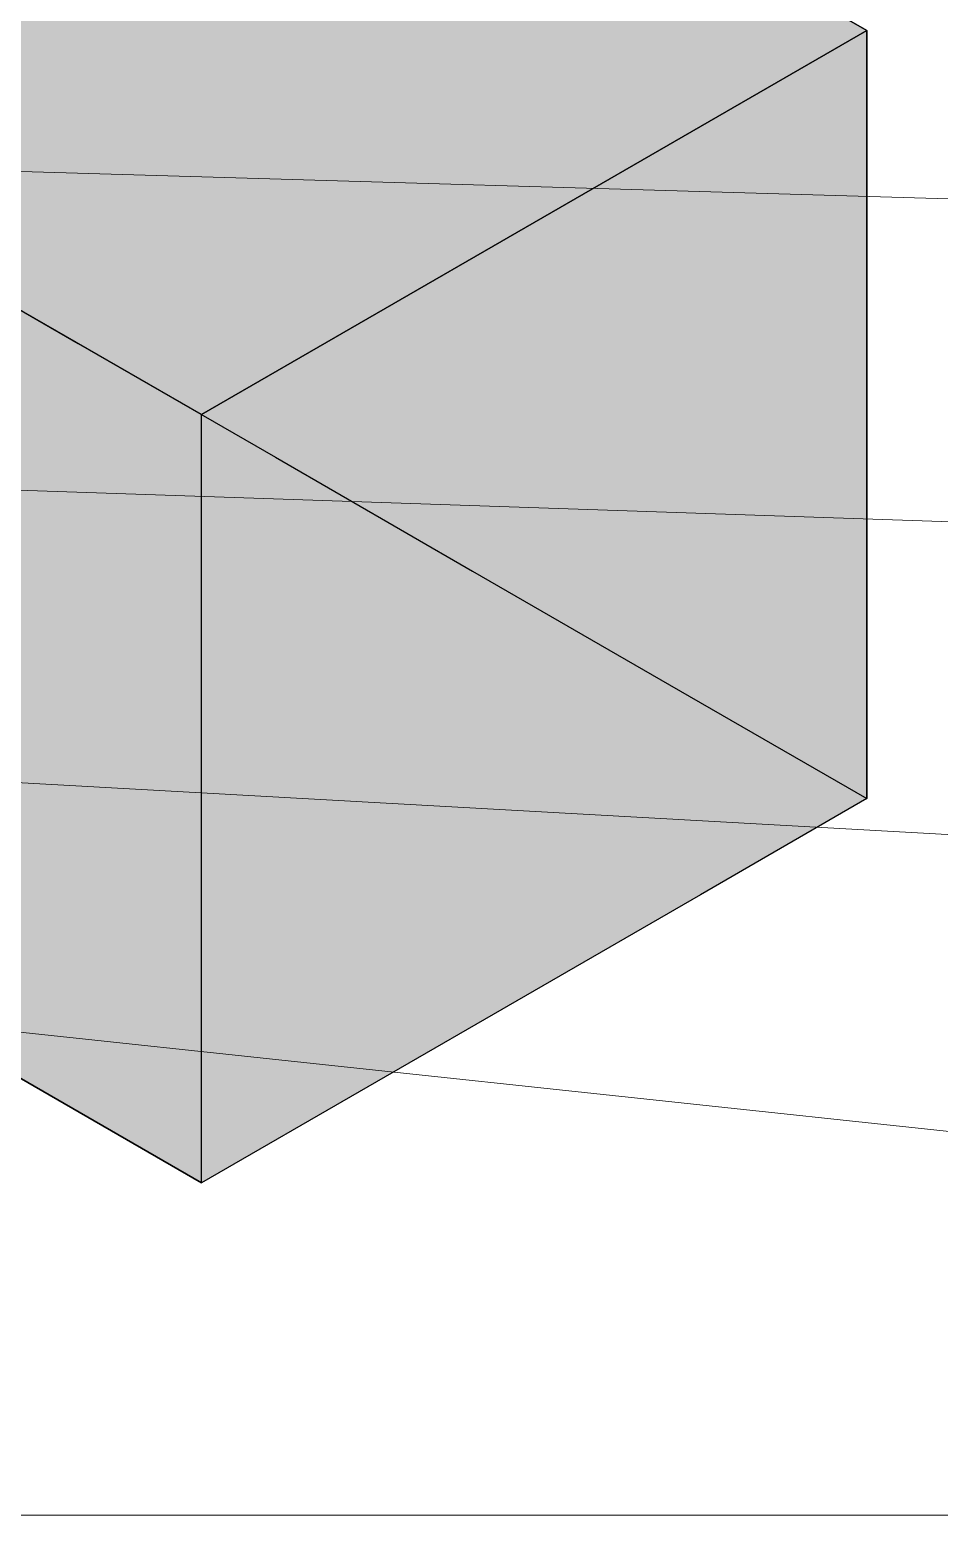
# Model space of a CAD drawing. Header units: metres. Extents: x 0 to 24.2, y -20 to 5.6.
# Drawn here: x 12.5476 to 12.7844, y 0.9384 to 1.3252 of the extents above; entities that cross this region are included whole.
import ezdxf

# ---------------------------------------------------------------- set-up
doc = ezdxf.new("R2010")
doc.units = ezdxf.units.M
doc.header["$LTSCALE"] = 0.25
doc.layers.add('ISO-ARISTAS', color=8, linetype='CONTINUOUS')
doc.layers.add('ISO-CONCRETO-SUP', color=254, linetype='CONTINUOUS', true_color=0xe8e8e8)
doc.layers.add('LLAMADAS', color=30, linetype='CONTINUOUS', lineweight=18)

msp = doc.modelspace()

# ---------------------------------------------------------------- linework, layer by layer
at = {"layer": 'ISO-ARISTAS', "color": 250}
for p, q in [((12.76554, 1.325), (12.71422, 1.35463)), ((12.71422, 1.35463), (12.76554, 1.325)), ((12.76554, 1.325), (12.72224, 1.3)), ((12.72224, 1.3), (12.76554, 1.325)), ((12.76554, 1.275), (12.76554, 1.325)), ((12.76554, 1.325), (12.76554, 1.275)), ((12.72224, 1.3), (12.67894, 1.275)), ((12.67894, 1.275), (12.72224, 1.3)), ((12.50894, 1.27315), (12.56026, 1.24352)), ((12.50894, 1.27315), (12.56026, 1.24352)), ((12.67894, 1.275), (12.63564, 1.25)), ((12.63564, 1.25), (12.67894, 1.275)), ((12.76554, 1.225), (12.76554, 1.275)), ((12.76554, 1.275), (12.76554, 1.225)), ((12.59234, 1.225), (12.54102, 1.25463)), ((12.59234, 1.225), (12.54102, 1.25463)), ((12.63564, 1.25), (12.59234, 1.225)), ((12.59234, 1.225), (12.63564, 1.25)), ((12.56026, 1.24352), (12.61158, 1.21389)), ((12.56026, 1.24352), (12.61158, 1.21389)), ((12.59234, 1.175), (12.59234, 1.225)), ((12.59234, 1.175), (12.59234, 1.225)), ((12.76554, 1.175), (12.76554, 1.225)), ((12.76554, 1.225), (12.76554, 1.175)), ((12.61158, 1.21389), (12.6629, 1.18426)), ((12.61158, 1.21389), (12.6629, 1.18426)), ((12.6629, 1.18426), (12.71422, 1.15463)), ((12.6629, 1.18426), (12.71422, 1.15463)), ((12.59234, 1.125), (12.59234, 1.175)), ((12.59234, 1.125), (12.59234, 1.175)), ((12.76554, 1.125), (12.76554, 1.175)), ((12.76554, 1.175), (12.76554, 1.125)), ((12.71422, 1.15463), (12.76554, 1.125)), ((12.71422, 1.15463), (12.76554, 1.125)), ((12.59234, 1.075), (12.59234, 1.125)), ((12.59234, 1.075), (12.59234, 1.125)), ((12.76554, 1.125), (12.72224, 1.1)), ((12.76554, 1.125), (12.72224, 1.1)), ((12.72224, 1.1), (12.67894, 1.075)), ((12.72224, 1.1), (12.67894, 1.075)), ((12.59234, 1.025), (12.59234, 1.075)), ((12.59234, 1.025), (12.59234, 1.075)), ((12.67894, 1.075), (12.63564, 1.05)), ((12.67894, 1.075), (12.63564, 1.05)), ((12.59234, 1.025), (12.54102, 1.05463)), ((12.54102, 1.05463), (12.59234, 1.025)), ((12.63564, 1.05), (12.59234, 1.025)), ((12.63564, 1.05), (12.59234, 1.025))]:
    msp.add_line(p, q, dxfattribs=at)
at = {"layer": 'ISO-CONCRETO-SUP', "true_color": 0xb2b2ad}
for points in [[(12.56026, 1.34352), (12.61158, 1.31389), (12.56026, 1.39352), (12.61158, 1.36389)], [(12.6629, 1.33426), (12.71422, 1.30463), (12.6629, 1.38426), (12.71422, 1.35463)], [(12.50894, 1.32315), (12.56026, 1.29352), (12.50894, 1.37315), (12.56026, 1.34352)], [(12.61158, 1.31389), (12.6629, 1.28426), (12.61158, 1.36389), (12.6629, 1.33426)], [(12.71422, 1.30463), (12.76554, 1.275), (12.71422, 1.35463), (12.76554, 1.325)], [(12.56026, 1.29352), (12.61158, 1.26389), (12.56026, 1.34352), (12.61158, 1.31389)], [(12.6629, 1.28426), (12.71422, 1.25463), (12.6629, 1.33426), (12.71422, 1.30463)], [(12.50894, 1.27315), (12.56026, 1.24352), (12.50894, 1.32315), (12.56026, 1.29352)], [(12.61158, 1.26389), (12.6629, 1.23426), (12.61158, 1.31389), (12.6629, 1.28426)], [(12.71422, 1.25463), (12.76554, 1.225), (12.71422, 1.30463), (12.76554, 1.275)], [(12.56026, 1.24352), (12.61158, 1.21389), (12.56026, 1.29352), (12.61158, 1.26389)], [(12.6629, 1.23426), (12.71422, 1.20463), (12.6629, 1.28426), (12.71422, 1.25463)], [(12.61158, 1.21389), (12.6629, 1.18426), (12.61158, 1.26389), (12.6629, 1.23426)], [(12.54102, 1.20463), (12.59234, 1.175), (12.54102, 1.25463), (12.59234, 1.225)], [(12.71422, 1.20463), (12.76554, 1.175), (12.71422, 1.25463), (12.76554, 1.225)], [(12.6629, 1.18426), (12.71422, 1.15463), (12.6629, 1.23426), (12.71422, 1.20463)], [(12.54102, 1.15463), (12.59234, 1.125), (12.54102, 1.20463), (12.59234, 1.175)], [(12.71422, 1.15463), (12.76554, 1.125), (12.71422, 1.20463), (12.76554, 1.175)], [(12.54102, 1.10463), (12.59234, 1.075), (12.54102, 1.15463), (12.59234, 1.125)], [(12.54102, 1.05463), (12.59234, 1.025), (12.54102, 1.10463), (12.59234, 1.075)]]:
    msp.add_solid(points, dxfattribs=at)
at = {"layer": 'ISO-CONCRETO-SUP', "true_color": 0xc5c5c0}
for points in [[(12.52498, 1.36389), (12.5763, 1.33426), (12.48168, 1.33889), (12.533, 1.30926)], [(12.6196, 1.35926), (12.67092, 1.32963), (12.5763, 1.33426), (12.62762, 1.30463)], [(12.71422, 1.35463), (12.76554, 1.325), (12.67092, 1.32963), (12.72224, 1.3)], [(12.5763, 1.33426), (12.62762, 1.30463), (12.533, 1.30926), (12.58432, 1.27963)], [(12.67092, 1.32963), (12.72224, 1.3), (12.62762, 1.30463), (12.67894, 1.275)], [(12.533, 1.30926), (12.58432, 1.27963), (12.4897, 1.28426), (12.54102, 1.25463)], [(12.62762, 1.30463), (12.67894, 1.275), (12.58432, 1.27963), (12.63564, 1.25)], [(12.58432, 1.27963), (12.63564, 1.25), (12.54102, 1.25463), (12.59234, 1.225)], [(12.50894, 1.27315), (12.56026, 1.24352), (12.46564, 1.24815), (12.51696, 1.21852)], [(12.56026, 1.24352), (12.61158, 1.21389), (12.51696, 1.21852), (12.56828, 1.18889)], [(12.51696, 1.21852), (12.56828, 1.18889), (12.47366, 1.19352), (12.52498, 1.16389)], [(12.61158, 1.21389), (12.6629, 1.18426), (12.56828, 1.18889), (12.6196, 1.15926)], [(12.56828, 1.18889), (12.6196, 1.15926), (12.52498, 1.16389), (12.5763, 1.13426)], [(12.6629, 1.18426), (12.71422, 1.15463), (12.6196, 1.15926), (12.67092, 1.12963)], [(12.52498, 1.16389), (12.5763, 1.13426), (12.48168, 1.13889), (12.533, 1.10926)], [(12.6196, 1.15926), (12.67092, 1.12963), (12.5763, 1.13426), (12.62762, 1.10463)], [(12.71422, 1.15463), (12.76554, 1.125), (12.67092, 1.12963), (12.72224, 1.1)], [(12.5763, 1.13426), (12.62762, 1.10463), (12.533, 1.10926), (12.58432, 1.07963)], [(12.67092, 1.12963), (12.72224, 1.1), (12.62762, 1.10463), (12.67894, 1.075)], [(12.533, 1.10926), (12.58432, 1.07963), (12.4897, 1.08426), (12.54102, 1.05463)], [(12.62762, 1.10463), (12.67894, 1.075), (12.58432, 1.07963), (12.63564, 1.05)], [(12.58432, 1.07963), (12.63564, 1.05), (12.54102, 1.05463), (12.59234, 1.025)]]:
    msp.add_solid(points, dxfattribs=at)
at = {"layer": 'ISO-CONCRETO-SUP', "true_color": 0x9f9f9b}
for points in [[(12.76554, 1.275), (12.72224, 1.25), (12.76554, 1.325), (12.72224, 1.3)], [(12.72224, 1.25), (12.67894, 1.225), (12.72224, 1.3), (12.67894, 1.275)], [(12.67894, 1.225), (12.63564, 1.2), (12.67894, 1.275), (12.63564, 1.25)], [(12.76554, 1.225), (12.72224, 1.2), (12.76554, 1.275), (12.72224, 1.25)], [(12.63564, 1.2), (12.59234, 1.175), (12.63564, 1.25), (12.59234, 1.225)], [(12.72224, 1.2), (12.67894, 1.175), (12.72224, 1.25), (12.67894, 1.225)], [(12.67894, 1.175), (12.63564, 1.15), (12.67894, 1.225), (12.63564, 1.2)], [(12.76554, 1.175), (12.72224, 1.15), (12.76554, 1.225), (12.72224, 1.2)], [(12.63564, 1.15), (12.59234, 1.125), (12.63564, 1.2), (12.59234, 1.175)], [(12.72224, 1.15), (12.67894, 1.125), (12.72224, 1.2), (12.67894, 1.175)], [(12.67894, 1.125), (12.63564, 1.1), (12.67894, 1.175), (12.63564, 1.15)], [(12.76554, 1.125), (12.72224, 1.1), (12.76554, 1.175), (12.72224, 1.15)], [(12.63564, 1.1), (12.59234, 1.075), (12.63564, 1.15), (12.59234, 1.125)], [(12.72224, 1.1), (12.67894, 1.075), (12.72224, 1.15), (12.67894, 1.125)], [(12.67894, 1.075), (12.63564, 1.05), (12.67894, 1.125), (12.63564, 1.1)], [(12.63564, 1.05), (12.59234, 1.025), (12.63564, 1.1), (12.59234, 1.075)]]:
    msp.add_solid(points, dxfattribs=at)
at = {"layer": 'LLAMADAS'}
for p, q in [((12.93, 1.2769), (12.50574, 1.2895)), ((12.93, 1.19228), (11.80742, 1.23033)), ((12.93, 1.10765), (11.33992, 1.19641)), ((12.93, 1.02303), (12.00502, 1.12191)), ((12.93, 0.93841), (12.41638, 0.93841))]:
    msp.add_line(p, q, dxfattribs=at)

doc.saveas('drawing.dxf')
